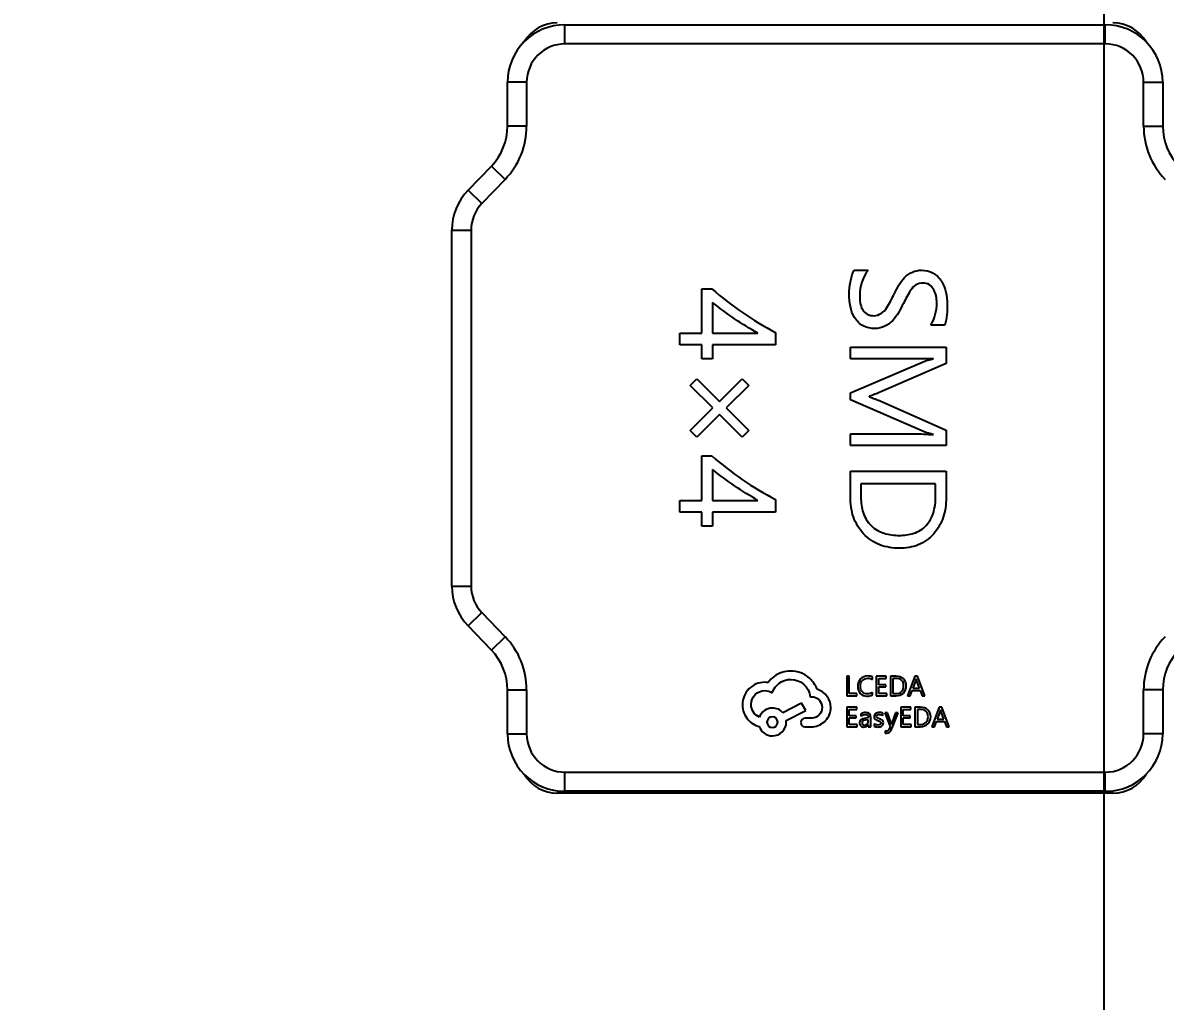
# Model space of a CAD drawing. Header units: millimetres. Extents: x 0 to 297, y 0 to 210.
# Drawn here: x 99.42 to 108.36, y 127.62 to 135.28 of the extents above; entities that cross this region are included whole.
import ezdxf

# ---------------------------------------------------------------- set-up
doc = ezdxf.new("R2010")
doc.units = ezdxf.units.MM
doc.layers.add('图框', color=7, linetype='Continuous')
doc.styles.add('SLDTEXTSTYLE0', font='TXT', dxfattribs={"width": 0.7})
doc.dimstyles.new('SLDDIMSTYLE2', dxfattribs={"dimtxt": 3.5, "dimasz": 4.08, "dimexe": 0, "dimexo": 0.0625, "dimgap": 0.875, "dimtad": 2, "dimlfac": 0.666667, "dimrnd": 1e-09, "dimzin": 12, "dimdsep": 46, "dimtxsty": 'SLDTEXTSTYLE0', "dimsah": 1, "dimcen": 0.09, "dimadec": 0, "dimazin": 3, "dimtfac": 1, "dimtofl": 0, "dimtmove": 0, "dimatfit": 3, "dimfxl": 0, "dimfrac": 2, "dimtolj": 1, "dimtzin": 12, "dimarcsym": 0})

# ---------------------------------------------------------------- blocks, each defined once
blk = doc.blocks.new('_D_4')
at = {"layer": '图框'}
for p, q in [((107.8846, 139.6044), (107.8846, 104.3741)), ((33.9806, 124.745), (33.9806, 104.3741)), ((33.9806, 106.3741), (107.8846, 106.3741))]:
    blk.add_line(p, q, dxfattribs=at)
for points in [[(33.9806, 106.3741), (38.0606, 105.8661), (38.0606, 106.8821)], [(107.8846, 106.3741), (103.8046, 106.8821), (103.8046, 105.8661)]]:
    blk.add_solid(points, dxfattribs=at)
at = {"layer": '图框', "insert": (67.1205, 110.8859), "char_height": 3.5, "attachment_point": 1, "style": 'SLDTEXTSTYLE0'}
blk.add_mtext('49.27', dxfattribs=at)

msp = doc.modelspace()

# ---------------------------------------------------------------- linework, layer by layer
at = {"color": 7, "linetype": 'Continuous', "lineweight": 25}
for p, q in [((103.6652, 135.1104), (103.6652, 135.2604)), ((103.6652, 135.2604), (107.8952, 135.2604)), ((107.8952, 135.1104), (107.8952, 135.2604)), ((107.8952, 135.1104), (103.6652, 135.1104)), ((103.2152, 134.4674), (103.2152, 134.8104)), ((103.3652, 134.8104), (103.2152, 134.8104)), ((103.3652, 134.8104), (103.3652, 134.4674)), ((108.1952, 134.4674), (108.1952, 134.8104)), ((108.1952, 134.8104), (108.3452, 134.8104)), ((108.3452, 134.8104), (108.3452, 134.4674)), ((103.3652, 134.4674), (103.2152, 134.4674)), ((108.1952, 134.4674), (108.3452, 134.4674)), ((102.9067, 133.9663), (103.0888, 134.1546)), ((103.0888, 134.1546), (103.1966, 134.0504)), ((102.9067, 133.9663), (103.0145, 133.862)), ((103.1966, 134.0504), (103.0145, 133.862)), ((102.7802, 133.6535), (102.9302, 133.6535)), ((102.7802, 130.8674), (102.7802, 133.6535)), ((102.9302, 133.6535), (102.9302, 130.8674)), ((105.929, 133.3397), (106.0387, 133.3397)), ((104.7375, 133.1934), (104.8155, 133.1934)), ((104.7375, 132.8458), (104.7375, 133.1934)), ((104.8198, 133.0872), (104.8198, 132.8458)), ((106.6378, 132.9098), (106.5281, 132.9098)), ((104.5637, 132.7543), (104.5637, 132.8458)), ((104.5637, 132.8458), (104.7375, 132.8458)), ((104.8198, 132.8458), (105.1761, 132.8458)), ((105.3137, 132.8521), (105.3137, 132.7543)), ((104.7375, 132.7543), (104.5637, 132.7543)), ((104.7375, 132.6446), (104.7375, 132.7543)), ((104.8198, 132.7543), (104.8198, 132.6446)), ((105.3137, 132.7543), (104.8198, 132.7543)), ((105.8993, 132.736), (106.6492, 132.736)), ((105.8993, 132.6446), (105.8993, 132.736)), ((106.6492, 132.736), (106.6492, 132.608)), ((104.8198, 132.6446), (104.7375, 132.6446)), ((106.3954, 132.6446), (105.8993, 132.6446)), ((105.8993, 132.3793), (106.4682, 132.6226)), ((106.5486, 132.6446), (106.5486, 132.6474)), ((106.6492, 132.608), (106.1372, 132.3861)), ((104.6461, 132.4369), (104.6981, 132.4891)), ((104.6981, 132.4891), (104.8746, 132.3116)), ((104.8746, 132.3116), (105.0518, 132.4891)), ((105.0518, 132.4891), (105.1034, 132.4369)), ((104.8233, 132.2609), (104.6461, 132.4369)), ((105.1034, 132.4369), (104.926, 132.2609)), ((105.8993, 132.3245), (105.8993, 132.3793)), ((106.4725, 132.0767), (105.8993, 132.3245)), ((106.0456, 132.3526), (106.0456, 132.3492)), ((106.1392, 132.3136), (106.6492, 132.0867)), ((104.6461, 132.0839), (104.8233, 132.2609)), ((104.8744, 132.2088), (104.6981, 132.0318)), ((105.0512, 132.0318), (104.8744, 132.2088)), ((104.926, 132.2609), (105.1034, 132.0834)), ((106.6492, 132.0867), (106.6492, 131.9678)), ((104.6981, 132.0318), (104.6461, 132.0839)), ((105.1034, 132.0834), (105.0512, 132.0318)), ((105.8993, 131.9678), (105.8993, 132.0592)), ((105.8993, 132.0592), (106.3999, 132.0592)), ((106.5486, 132.0519), (106.5486, 132.0544)), ((106.6492, 131.9678), (105.8993, 131.9678)), ((104.7375, 131.8854), (104.8155, 131.8854)), ((104.7375, 131.5379), (104.7375, 131.8854)), ((104.8198, 131.7793), (104.8198, 131.5379)), ((105.8993, 131.5626), (105.8993, 131.7665)), ((105.8993, 131.7665), (106.6492, 131.7665)), ((106.6492, 131.7665), (106.6492, 131.5549)), ((106.5669, 131.6659), (105.9816, 131.6659)), ((105.9816, 131.6659), (105.9816, 131.5595)), ((106.5669, 131.5553), (106.5669, 131.6659)), ((104.5637, 131.4464), (104.5637, 131.5379)), ((104.5637, 131.5379), (104.7375, 131.5379)), ((104.8198, 131.5379), (105.1761, 131.5379)), ((105.3137, 131.5442), (105.3137, 131.4464)), ((104.7375, 131.4464), (104.5637, 131.4464)), ((104.7375, 131.3367), (104.7375, 131.4464)), ((105.3137, 131.4464), (104.8198, 131.4464)), ((104.8198, 131.4464), (104.8198, 131.3367)), ((104.8198, 131.3367), (104.7375, 131.3367)), ((102.7802, 130.8674), (102.9302, 130.8674)), ((102.9067, 130.5546), (103.0145, 130.6589)), ((103.0145, 130.6589), (103.1966, 130.4705)), ((103.0888, 130.3663), (102.9067, 130.5546)), ((103.0888, 130.3663), (103.1966, 130.4705)), ((105.8709, 130.1609), (105.8709, 130.0083)), ((105.8906, 130.1609), (105.8709, 130.1609)), ((105.8906, 130.0257), (105.8906, 130.1609)), ((106.0718, 130.1366), (106.0718, 130.1572)), ((106.1023, 130.1609), (106.1023, 130.0083)), ((106.1808, 130.1609), (106.1023, 130.1609)), ((106.122, 130.1433), (106.1808, 130.1433)), ((106.122, 130.0945), (106.122, 130.1433)), ((106.1808, 130.1433), (106.1808, 130.1609)), ((106.2131, 130.1609), (106.2131, 130.0083)), ((106.2566, 130.1609), (106.2131, 130.1609)), ((106.2559, 130.1433), (106.2328, 130.1433)), ((106.2328, 130.1433), (106.2328, 130.0257)), ((106.4039, 130.1609), (106.3458, 130.0083)), ((106.4112, 130.1307), (106.3884, 130.0673)), ((106.4249, 130.1609), (106.4039, 130.1609)), ((106.4142, 130.1414), (106.4137, 130.1414)), ((106.4396, 130.0673), (106.4166, 130.1307)), ((106.483, 130.0083), (106.4249, 130.1609)), ((103.2152, 130.0535), (103.3652, 130.0535)), ((103.2152, 129.7104), (103.2152, 130.0535)), ((103.3652, 130.0535), (103.3652, 129.7104)), ((106.0718, 130.0146), (106.0718, 130.0335)), ((106.1765, 130.0945), (106.122, 130.0945)), ((106.122, 130.077), (106.1765, 130.077)), ((106.122, 130.0257), (106.122, 130.077)), ((106.1765, 130.077), (106.1765, 130.0945)), ((106.3675, 130.0083), (106.3822, 130.0501)), ((106.3822, 130.0501), (106.4457, 130.0501)), ((106.3884, 130.0673), (106.4396, 130.0673)), ((106.4457, 130.0501), (106.4613, 130.0083)), ((108.3452, 130.0535), (108.1952, 130.0535)), ((108.1952, 129.7104), (108.1952, 130.0535)), ((108.3452, 130.0535), (108.3452, 129.7104)), ((105.516, 129.9513), (105.3707, 129.8754)), ((105.5497, 129.8938), (105.516, 129.9513)), ((105.5854, 130.0012), (105.5941, 130.0012)), ((105.8709, 130.0083), (105.9513, 130.0083)), ((105.9513, 130.0257), (105.8906, 130.0257)), ((105.9513, 130.0083), (105.9513, 130.0257)), ((106.1023, 130.0083), (106.1843, 130.0083)), ((106.1843, 130.0257), (106.122, 130.0257)), ((106.1843, 130.0083), (106.1843, 130.0257)), ((106.2131, 130.0083), (106.2551, 130.0083)), ((106.2328, 130.0257), (106.255, 130.0257)), ((106.3458, 130.0083), (106.3675, 130.0083)), ((106.4613, 130.0083), (106.483, 130.0083)), ((105.3978, 129.8135), (105.5497, 129.8938)), ((105.8709, 129.9189), (105.8709, 129.7664)), ((105.9494, 129.9189), (105.8709, 129.9189)), ((105.8906, 129.8525), (105.8906, 129.9013)), ((105.8906, 129.9013), (105.9494, 129.9013)), ((105.9451, 129.8525), (105.8906, 129.8525)), ((105.9451, 129.8351), (105.9451, 129.8525)), ((105.9494, 129.9013), (105.9494, 129.9189)), ((105.9818, 129.8677), (105.9818, 129.8491)), ((106.153, 129.8544), (106.153, 129.873)), ((106.1681, 129.8753), (106.2109, 129.7666)), ((106.1895, 129.8753), (106.1681, 129.8753)), ((106.218, 129.7934), (106.1895, 129.8753)), ((106.2529, 129.8753), (106.2232, 129.7933)), ((106.2233, 129.7499), (106.2727, 129.8753)), ((106.2727, 129.8753), (106.2529, 129.8753)), ((106.3719, 129.9189), (106.2933, 129.9189)), ((106.2933, 129.9189), (106.2933, 129.7664)), ((106.313, 129.9013), (106.3719, 129.9013)), ((106.313, 129.8525), (106.313, 129.9013)), ((106.3675, 129.8525), (106.313, 129.8525)), ((106.3675, 129.8351), (106.3675, 129.8525)), ((106.3719, 129.9013), (106.3719, 129.9189)), ((106.4041, 129.9189), (106.4041, 129.7664)), ((106.4477, 129.9189), (106.4041, 129.9189)), ((106.4469, 129.9013), (106.4238, 129.9013)), ((106.4238, 129.9013), (106.4238, 129.7837)), ((106.5949, 129.9189), (106.5368, 129.7664)), ((106.6023, 129.8887), (106.5795, 129.8253)), ((106.6159, 129.9189), (106.5949, 129.9189)), ((106.6052, 129.8994), (106.6048, 129.8994)), ((106.6306, 129.8253), (106.6076, 129.8887)), ((106.674, 129.7664), (106.6159, 129.9189)), ((105.3978, 129.8027), (105.3978, 129.8135)), ((105.5432, 129.7658), (105.6071, 129.7658)), ((105.6006, 129.832), (105.5518, 129.832)), ((105.8709, 129.7664), (105.9529, 129.7664)), ((105.8906, 129.7837), (105.8906, 129.8351)), ((105.8906, 129.8351), (105.9451, 129.8351)), ((105.9529, 129.7837), (105.8906, 129.7837)), ((105.9529, 129.7664), (105.9529, 129.7837)), ((106.0396, 129.8356), (106.0073, 129.8311)), ((106.0396, 129.821), (106.0141, 129.8176)), ((106.0391, 129.7832), (106.0396, 129.7832)), ((106.0396, 129.8106), (106.0396, 129.821)), ((106.0396, 129.7832), (106.0396, 129.7664)), ((106.0396, 129.7664), (106.0587, 129.7664)), ((106.0587, 129.7664), (106.0587, 129.8365)), ((106.0846, 129.7899), (106.0846, 129.7702)), ((106.2109, 129.7666), (106.2025, 129.7468)), ((106.2203, 129.7844), (106.218, 129.7934)), ((106.2208, 129.7844), (106.2203, 129.7844)), ((106.2933, 129.7664), (106.3753, 129.7664)), ((106.313, 129.8351), (106.3675, 129.8351)), ((106.313, 129.7837), (106.313, 129.8351)), ((106.3753, 129.7837), (106.313, 129.7837)), ((106.3753, 129.7664), (106.3753, 129.7837)), ((106.4041, 129.7664), (106.4461, 129.7664)), ((106.4238, 129.7837), (106.446, 129.7837)), ((106.5368, 129.7664), (106.5586, 129.7664)), ((106.5586, 129.7664), (106.5732, 129.8081)), ((106.5732, 129.8081), (106.6367, 129.8081)), ((106.5795, 129.8253), (106.6306, 129.8253)), ((106.6367, 129.8081), (106.6523, 129.7664)), ((106.6523, 129.7664), (106.674, 129.7664)), ((103.2152, 129.7104), (103.3652, 129.7104)), ((106.1721, 129.7336), (106.1721, 129.7166)), ((108.3452, 129.7104), (108.1952, 129.7104)), ((103.6652, 129.2604), (103.6652, 129.4104)), ((103.6652, 129.4104), (107.8952, 129.4104)), ((107.8952, 129.2604), (107.8952, 129.4104)), ((107.9552, 129.2454), (103.6052, 129.2454)), ((107.8952, 129.2604), (103.6652, 129.2604))]:
    msp.add_line(p, q, dxfattribs=at)
for centre, radius, start, end in [((103.6652, 134.8104), 0.45, 90, 180), ((103.6052, 134.9754), 0.3, 90, 149.72689), ((107.8952, 134.8104), 0.45, 0, 90), ((107.9552, 134.9754), 0.3, 30.27311, 90), ((103.6652, 134.8104), 0.3, 90, 180), ((107.8952, 134.8104), 0.3, 0, 90), ((102.7652, 134.4674), 0.45, 315.97102, 0), ((102.7652, 134.4674), 0.6, 315.97102, 0), ((108.7952, 134.4674), 0.6, 180, 224.02898), ((108.7952, 134.4674), 0.45, 180, 224.02898), ((103.2302, 133.6535), 0.45, 135.97102, 180), ((103.2302, 133.6535), 0.3, 135.97102, 180), ((103.2302, 130.8674), 0.45, 180, 224.02898), ((103.2302, 130.8674), 0.3, 180, 224.02898), ((102.7652, 130.0535), 0.6, 0, 44.02898), ((108.7952, 130.0535), 0.6, 135.97102, 180), ((102.7652, 130.0535), 0.45, 0, 44.02898), ((108.7952, 130.0535), 0.45, 135.97102, 180), ((103.6652, 129.7104), 0.45, 180, 270), ((103.6652, 129.7104), 0.3, 180, 270), ((107.8952, 129.7104), 0.45, 270, 0), ((107.8952, 129.7104), 0.3, 270, 0), ((103.6052, 129.5454), 0.3, 210.27311, 270), ((107.9552, 129.5454), 0.3, 270, 329.72689)]:
    msp.add_arc(centre, radius, start, end, dxfattribs=at)
for points, knots in [([(105.8901, 133.1509), (105.8907, 133.1833), (105.8943, 133.2156), (105.9058, 133.2793), (105.9133, 133.3113), (105.929, 133.3397)], [0, 0, 0, 0, 0.5, 0.5, 1, 1, 1, 1]), ([(106.2444, 133.1563), (106.2669, 133.2007), (106.2905, 133.2454), (106.3579, 133.3187), (106.4074, 133.3387), (106.4572, 133.3397)], [0, 0, 0, 0, 0.5, 0.5, 1, 1, 1, 1]), ([(106.4572, 133.3397), (106.4883, 133.3389), (106.5196, 133.3328), (106.5736, 133.3019), (106.5955, 133.2786), (106.6457, 133.2001), (106.6574, 133.1366), (106.6584, 133.0745)], [0, 0, 0, 0, 0.25, 0.25, 0.5, 0.5, 1, 1, 1, 1]), ([(106.467, 133.2391), (106.4475, 133.2388), (106.4279, 133.2345), (106.3947, 133.214), (106.3826, 133.198), (106.3497, 133.1497), (106.3322, 133.1147), (106.3148, 133.0797)], [0, 0, 0, 0, 0.25, 0.25, 0.5, 0.5, 1, 1, 1, 1]), ([(106.5761, 133.0825), (106.5757, 133.1181), (106.5703, 133.1544), (106.5445, 133.2012), (106.5327, 133.2152), (106.503, 133.235), (106.4848, 133.2385), (106.467, 133.2391)], [0, 0, 0, 0, 0.5, 0.5, 0.75, 0.75, 1, 1, 1, 1]), ([(106.0926, 132.8824), (106.0609, 132.8833), (106.0288, 132.8883), (105.9724, 132.9174), (105.9493, 132.9409), (105.8994, 133.0219), (105.8911, 133.0875), (105.8901, 133.1509)], [0, 0, 0, 0, 0.25, 0.25, 0.5, 0.5, 1, 1, 1, 1]), ([(105.9724, 133.1398), (105.9729, 133.1032), (105.976, 133.0654), (106.0022, 133.0173), (106.0152, 133.0033), (106.0475, 132.9863), (106.066, 132.9834), (106.0843, 132.983)], [0, 0, 0, 0, 0.5, 0.5, 0.75, 0.75, 1, 1, 1, 1]), ([(106.0843, 132.983), (106.126, 132.9842), (106.1626, 133.0117), (106.2082, 133.0813), (106.2258, 133.1191), (106.2444, 133.1563)], [0, 0, 0, 0, 0.5, 0.5, 1, 1, 1, 1]), ([(106.3148, 133.0797), (106.2921, 133.0324), (106.2669, 132.9854), (106.1961, 132.9077), (106.1452, 132.8838), (106.0926, 132.8824)], [0, 0, 0, 0, 0.5, 0.5, 1, 1, 1, 1]), ([(106.2837, 131.1629), (106.2317, 131.164), (106.1793, 131.1706), (106.0822, 131.208), (106.0382, 131.2381), (105.9675, 131.3144), (105.9403, 131.36), (105.9061, 131.4583), (105.9002, 131.5106), (105.8993, 131.5626)], [0, 0, 0, 0, 0.25, 0.25, 0.5, 0.5, 0.75, 0.75, 1, 1, 1, 1]), ([(105.9816, 131.5595), (105.9824, 131.5196), (105.9864, 131.4794), (106.0118, 131.4037), (106.033, 131.3686), (106.0899, 131.3127), (106.1255, 131.2924), (106.2015, 131.2681), (106.2417, 131.2644), (106.2815, 131.2635)], [0, 0, 0, 0, 0.25, 0.25, 0.5, 0.5, 0.75, 0.75, 1, 1, 1, 1]), ([(106.2815, 131.2635), (106.3202, 131.2643), (106.3592, 131.2678), (106.4326, 131.2922), (106.4667, 131.3128), (106.5454, 131.398), (106.5653, 131.478), (106.5669, 131.5553)], [0, 0, 0, 0, 0.25, 0.25, 0.5, 0.5, 1, 1, 1, 1]), ([(106.6492, 131.5549), (106.6481, 131.5047), (106.6424, 131.4543), (106.6106, 131.3591), (106.5851, 131.3147), (106.5189, 131.2392), (106.4774, 131.2087), (106.3844, 131.1707), (106.3339, 131.164), (106.2837, 131.1629)], [0, 0, 0, 0, 0.25, 0.25, 0.5, 0.5, 0.75, 0.75, 1, 1, 1, 1]), ([(105.2883, 129.8439), (105.2655, 129.8439), (105.246, 129.8255), (105.246, 129.7778), (105.2655, 129.7593), (105.2883, 129.7593)], [0, 0, 0, 0, 0.5, 0.5, 1, 1, 1, 1]), ([(105.2883, 129.7593), (105.3122, 129.7593), (105.3306, 129.7778), (105.3306, 129.8255), (105.3111, 129.8439), (105.2883, 129.8439)], [0, 0, 0, 0, 0.5, 0.5, 1, 1, 1, 1])]:
    msp.add_open_spline(points, degree=3, knots=knots, dxfattribs=at)
for points in [[(106.0387, 133.3397), (105.9947, 133.2834), (105.9741, 133.2112), (105.9724, 133.1398)], [(104.8155, 133.1934), (104.9679, 133.0611), (105.1342, 132.9441), (105.3137, 132.8521)], [(105.1761, 132.8458), (105.0508, 132.916), (104.9324, 132.998), (104.8198, 133.0872)], [(106.5281, 132.9098), (106.5619, 132.9602), (106.5753, 133.0218), (106.5761, 133.0825)], [(106.6584, 133.0745), (106.6582, 133.0189), (106.657, 132.962), (106.6378, 132.9098)], [(106.5486, 132.6474), (106.4976, 132.6447), (106.4465, 132.6445), (106.3954, 132.6446)], [(106.4682, 132.6226), (106.4939, 132.6333), (106.5215, 132.6384), (106.5486, 132.6446)], [(106.1372, 132.3861), (106.1072, 132.3733), (106.077, 132.3612), (106.0456, 132.3526)], [(106.0456, 132.3492), (106.0769, 132.3375), (106.1082, 132.3259), (106.1392, 132.3136)], [(106.3999, 132.0592), (106.4495, 132.0589), (106.4991, 132.0558), (106.5486, 132.0519)], [(106.5486, 132.0544), (106.5229, 132.0605), (106.497, 132.0667), (106.4725, 132.0767)], [(104.8155, 131.8854), (104.9679, 131.7532), (105.1342, 131.6362), (105.3137, 131.5442)], [(105.1761, 131.5379), (105.0508, 131.6081), (104.9324, 131.69), (104.8198, 131.7793)], [(105.3024, 130.1595), (105.284, 130.1465), (105.2688, 130.1302), (105.2547, 130.1118)], [(105.2883, 130.0326), (105.3089, 130.0933), (105.3653, 130.1367), (105.4336, 130.1367)], [(105.4325, 130.2018), (105.3848, 130.2018), (105.3404, 130.1866), (105.3024, 130.1595)], [(105.58, 130.1454), (105.5388, 130.1812), (105.4868, 130.2018), (105.4325, 130.2018)], [(105.4336, 130.1367), (105.5117, 130.1367), (105.5768, 130.0771), (105.5854, 130.0012)], [(105.6386, 130.0597), (105.6267, 130.0923), (105.6061, 130.1215), (105.58, 130.1454)], [(105.9796, 130.141), (105.9649, 130.126), (105.9575, 130.1063), (105.9575, 130.0817)], [(105.9782, 130.0829), (105.9782, 130.1021), (105.9836, 130.1174), (105.9942, 130.1287)], [(106.0356, 130.1634), (106.013, 130.1634), (105.9943, 130.156), (105.9796, 130.141)], [(105.9942, 130.1287), (106.005, 130.14), (106.0188, 130.1457), (106.0358, 130.1457)], [(106.0718, 130.1572), (106.0622, 130.1613), (106.0502, 130.1634), (106.0356, 130.1634)], [(106.0358, 130.1457), (106.0489, 130.1457), (106.0608, 130.1427), (106.0718, 130.1366)], [(106.2999, 130.129), (106.2887, 130.1386), (106.274, 130.1433), (106.2559, 130.1433)], [(106.3143, 130.1407), (106.299, 130.1542), (106.2798, 130.1609), (106.2566, 130.1609)], [(106.3166, 130.086), (106.3166, 130.105), (106.311, 130.1194), (106.2999, 130.129)], [(106.3373, 130.0865), (106.3373, 130.1092), (106.3296, 130.1272), (106.3143, 130.1407)], [(106.4137, 130.1414), (106.413, 130.1368), (106.4122, 130.1332), (106.4112, 130.1307)], [(106.4166, 130.1307), (106.4158, 130.1328), (106.4151, 130.1363), (106.4142, 130.1414)], [(105.105, 130.0619), (105.0725, 130.0294), (105.054, 129.9849), (105.054, 129.9383)], [(105.2297, 130.1139), (105.1831, 130.1139), (105.1386, 130.0955), (105.105, 130.0619)], [(105.1224, 129.9404), (105.1224, 130.0001), (105.1712, 130.0489), (105.2308, 130.0489)], [(105.2547, 130.1118), (105.246, 130.1129), (105.2384, 130.1139), (105.2297, 130.1139)], [(105.2308, 130.0489), (105.2514, 130.0489), (105.272, 130.0424), (105.2883, 130.0326)], [(105.746, 129.9177), (105.7449, 129.9827), (105.7004, 130.0402), (105.6386, 130.0597)], [(105.9575, 130.0817), (105.9575, 130.0589), (105.9641, 130.0405), (105.9771, 130.0266)], [(105.9932, 130.0394), (105.9832, 130.0501), (105.9782, 130.0646), (105.9782, 130.0829)], [(106.0324, 130.0233), (106.0162, 130.0233), (106.0032, 130.0287), (105.9932, 130.0394)], [(106.0718, 130.0335), (106.0606, 130.0267), (106.0475, 130.0233), (106.0324, 130.0233)], [(106.255, 130.0257), (106.2743, 130.0257), (106.2895, 130.031), (106.3003, 130.0416)], [(106.2551, 130.0083), (106.2792, 130.0083), (106.299, 130.0154), (106.3143, 130.0297)], [(106.3003, 130.0416), (106.3112, 130.0522), (106.3166, 130.067), (106.3166, 130.086)], [(106.3143, 130.0297), (106.3296, 130.044), (106.3373, 130.0629), (106.3373, 130.0865)], [(105.1874, 129.8407), (105.1495, 129.858), (105.1224, 129.896), (105.1224, 129.9404)], [(105.5941, 130.0012), (105.6408, 130.0012), (105.6787, 129.9632), (105.6787, 129.9166)], [(105.9771, 130.0266), (105.9902, 130.0127), (106.0077, 130.0058), (106.0295, 130.0058)], [(106.0295, 130.0058), (106.0464, 130.0058), (106.0605, 130.0087), (106.0718, 130.0146)], [(105.054, 129.9383), (105.054, 129.8949), (105.0703, 129.8526), (105.0996, 129.8201)], [(105.2894, 129.9122), (105.2427, 129.9122), (105.2026, 129.8819), (105.1874, 129.8407)], [(105.3707, 129.8754), (105.3512, 129.8981), (105.3219, 129.9122), (105.2894, 129.9122)], [(105.6787, 129.9166), (105.6787, 129.8721), (105.6451, 129.8352), (105.6006, 129.832)], [(105.7058, 129.8146), (105.7319, 129.8428), (105.746, 129.8797), (105.746, 129.9177)], [(106.0193, 129.8778), (106.0052, 129.8778), (105.9926, 129.8744), (105.9818, 129.8677)], [(105.9818, 129.8491), (105.9926, 129.8578), (106.0045, 129.8623), (106.0176, 129.8623)], [(106.0176, 129.8623), (106.0323, 129.8623), (106.0396, 129.8534), (106.0396, 129.8356)], [(106.0587, 129.8365), (106.0587, 129.8641), (106.0456, 129.8778), (106.0193, 129.8778)], [(106.097, 129.8691), (106.0888, 129.8633), (106.0847, 129.8556), (106.0847, 129.8459)], [(106.1272, 129.8778), (106.1152, 129.8778), (106.1052, 129.8749), (106.097, 129.8691)], [(106.1044, 129.8476), (106.1044, 129.852), (106.1064, 129.8556), (106.1102, 129.8582)], [(106.1102, 129.8582), (106.1141, 129.8609), (106.1191, 129.8623), (106.1253, 129.8623)], [(106.1253, 129.8623), (106.1356, 129.8623), (106.1448, 129.8596), (106.153, 129.8544)], [(106.153, 129.873), (106.145, 129.8762), (106.1364, 129.8778), (106.1272, 129.8778)], [(106.4909, 129.887), (106.4798, 129.8966), (106.4651, 129.9013), (106.4469, 129.9013)], [(106.5053, 129.8987), (106.49, 129.9122), (106.4708, 129.9189), (106.4477, 129.9189)], [(106.5076, 129.844), (106.5076, 129.8631), (106.5021, 129.8774), (106.4909, 129.887)], [(106.5283, 129.8446), (106.5283, 129.8672), (106.5207, 129.8852), (106.5053, 129.8987)], [(106.6048, 129.8994), (106.604, 129.8948), (106.6032, 129.8912), (106.6023, 129.8887)], [(106.6076, 129.8887), (106.6069, 129.8908), (106.6061, 129.8943), (106.6052, 129.8994)], [(105.0996, 129.8201), (105.1235, 129.794), (105.1527, 129.7767), (105.1864, 129.768)], [(105.1864, 129.768), (105.2005, 129.7246), (105.2417, 129.6943), (105.2894, 129.6943)], [(105.2894, 129.6943), (105.349, 129.6943), (105.3978, 129.7431), (105.3978, 129.8027)], [(105.5453, 129.8331), (105.5269, 129.8331), (105.5117, 129.8179), (105.5117, 129.7994)], [(105.5117, 129.7994), (105.5117, 129.7821), (105.5258, 129.7669), (105.5432, 129.7658)], [(105.5518, 129.832), (105.5497, 129.832), (105.5475, 129.8331), (105.5453, 129.8331)], [(105.6071, 129.7658), (105.6451, 129.7691), (105.6798, 129.7864), (105.7058, 129.8146)], [(106.0073, 129.8311), (105.9832, 129.8277), (105.9712, 129.8159), (105.9712, 129.7955)], [(105.9712, 129.7955), (105.9712, 129.7858), (105.9743, 129.7781), (105.9806, 129.7724)], [(105.9806, 129.7724), (105.9868, 129.7667), (105.9952, 129.7638), (106.0057, 129.7638)], [(105.9956, 129.8109), (105.9923, 129.8076), (105.9906, 129.803), (105.9906, 129.7971)], [(105.9906, 129.7971), (105.9906, 129.7919), (105.9924, 129.7876), (105.9961, 129.7844)], [(106.0141, 129.8176), (106.0052, 129.8163), (105.999, 129.8142), (105.9956, 129.8109)], [(105.9961, 129.7844), (105.9998, 129.7811), (106.0046, 129.7795), (106.0107, 129.7795)], [(106.0057, 129.7638), (106.0204, 129.7638), (106.0316, 129.7703), (106.0391, 129.7832)], [(106.0107, 129.7795), (106.0191, 129.7795), (106.026, 129.7824), (106.0314, 129.7883)], [(106.0314, 129.7883), (106.0369, 129.7942), (106.0396, 129.8016), (106.0396, 129.8106)], [(106.116, 129.7794), (106.1048, 129.7794), (106.0944, 129.7829), (106.0846, 129.7899)], [(106.0846, 129.7702), (106.093, 129.766), (106.1029, 129.7638), (106.1142, 129.7638)], [(106.0847, 129.8459), (106.0847, 129.8392), (106.0865, 129.8334), (106.0902, 129.8287)], [(106.0902, 129.8287), (106.0937, 129.8239), (106.1016, 129.8191), (106.1137, 129.8142)], [(106.1086, 129.8375), (106.1058, 129.8399), (106.1044, 129.8432), (106.1044, 129.8476)], [(106.1272, 129.8281), (106.1176, 129.8319), (106.1114, 129.835), (106.1086, 129.8375)], [(106.1137, 129.8142), (106.1237, 129.8105), (106.1304, 129.8072), (106.1337, 129.8045)], [(106.1142, 129.7638), (106.1272, 129.7638), (106.1378, 129.7667), (106.1459, 129.7724)], [(106.1386, 129.7941), (106.1386, 129.7843), (106.1311, 129.7794), (106.116, 129.7794)], [(106.1518, 129.814), (106.1475, 129.8188), (106.1393, 129.8236), (106.1272, 129.8281)], [(106.1337, 129.8045), (106.1369, 129.8018), (106.1386, 129.7983), (106.1386, 129.7941)], [(106.1459, 129.7724), (106.1541, 129.7781), (106.1582, 129.786), (106.1582, 129.796)], [(106.1582, 129.796), (106.1582, 129.8032), (106.1561, 129.8092), (106.1518, 129.814)], [(106.2232, 129.7933), (106.222, 129.7894), (106.2212, 129.7865), (106.2208, 129.7844)], [(106.446, 129.7837), (106.4654, 129.7837), (106.4805, 129.789), (106.4913, 129.7997)], [(106.4461, 129.7664), (106.4702, 129.7664), (106.49, 129.7735), (106.5053, 129.7877)], [(106.4913, 129.7997), (106.5022, 129.8102), (106.5076, 129.825), (106.5076, 129.844)], [(106.5053, 129.7877), (106.5207, 129.802), (106.5283, 129.8209), (106.5283, 129.8446)], [(106.1829, 129.7314), (106.1794, 129.7314), (106.1758, 129.7321), (106.1721, 129.7336)], [(106.1721, 129.7166), (106.1755, 129.7156), (106.1796, 129.715), (106.1844, 129.715)], [(106.2025, 129.7468), (106.1982, 129.7365), (106.1916, 129.7314), (106.1829, 129.7314)], [(106.1844, 129.715), (106.2011, 129.715), (106.2141, 129.7267), (106.2233, 129.7499)]]:
    msp.add_open_spline(points, degree=3, dxfattribs=at)

# ---------------------------------------------------------------- dimensions: what is measured, and where the dimension line sits
at = {"layer": '图框'}
dim = msp.add_linear_dim(base=(107.8846, 106.3741), p1=(33.9806, 124.745), p2=(107.8846, 139.6044), dimstyle='SLDDIMSTYLE2', dxfattribs=at)
dim.commit()
dim.dimension.update_dxf_attribs({"geometry": '_D_4', "text_midpoint": (70.9534, 106.3741), "dimtype": 160})

doc.saveas('drawing.dxf')
